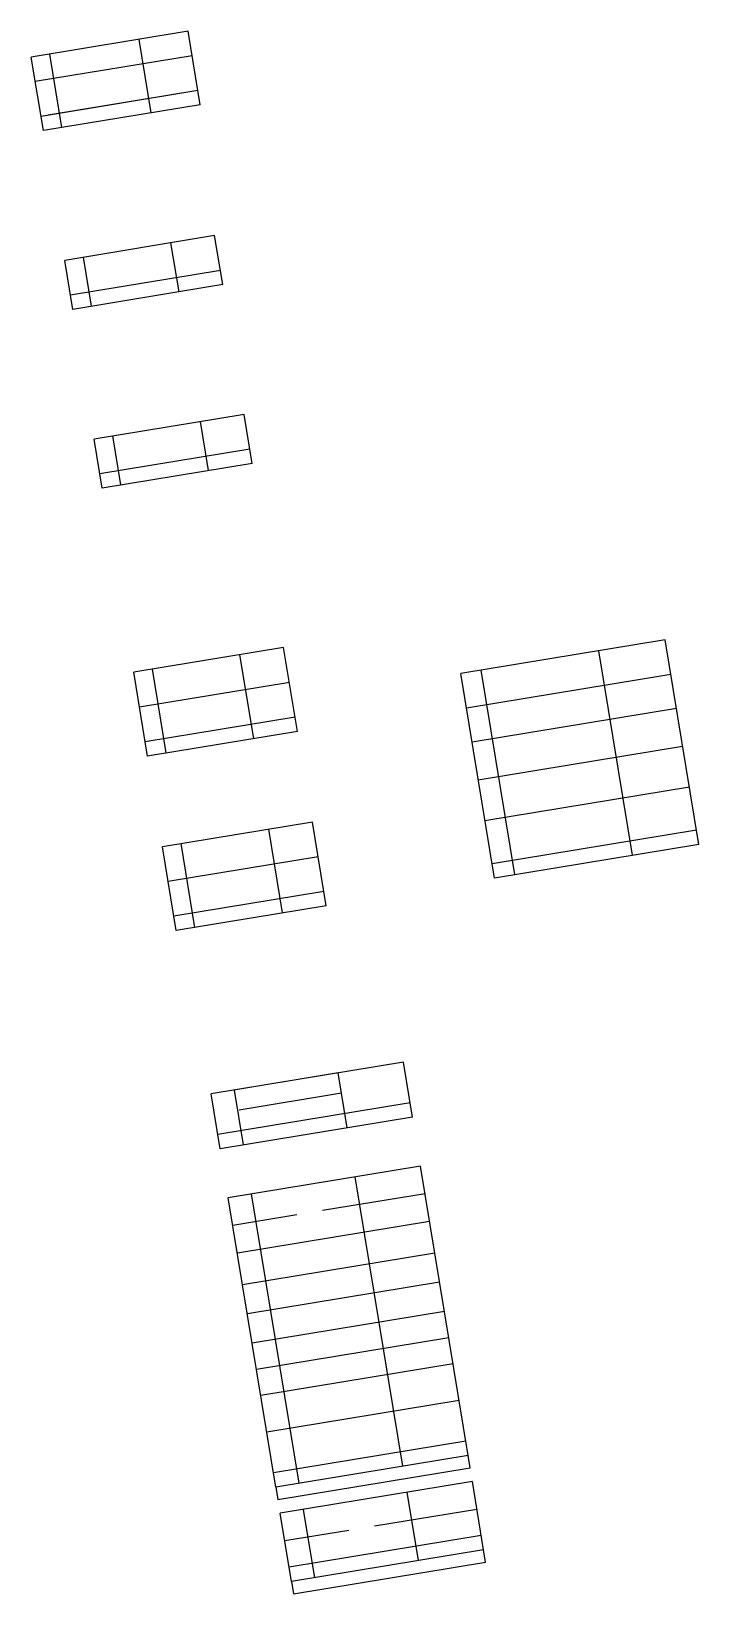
# Model space of a CAD drawing. Header units: millimetres. Extents: x 33242 to 33523, y 51624 to 51793.
# Drawn here: x 33484.6 to 33523.2, y 51702.6 to 51792.9 of the extents above; entities that cross this region are included whole.
import ezdxf

# ---------------------------------------------------------------- set-up
doc = ezdxf.new("R2010")
doc.units = ezdxf.units.MM
doc.header["$LTSCALE"] = 0.5
doc.linetypes.add('ACAD_ISO02W100', pattern=[15, 12, -3])
doc.layers.add('-LEGENDE', color=3, linetype='CONTINUOUS')

msp = doc.modelspace()

# ---------------------------------------------------------------- linework, layer by layer
at = {"layer": '-LEGENDE'}
for p, q in [((33493.691, 51792.928), (33484.62, 51791.435)), ((33494.391, 51788.679), (33493.691, 51792.928)), ((33491.555, 51788.212), (33490.855, 51792.461)), ((33485.319, 51787.185), (33484.62, 51791.435)), ((33493.925, 51791.509), (33484.853, 51790.016)), ((33486.397, 51787.363), (33485.697, 51791.612)), ((33494.255, 51789.503), (33485.184, 51788.009)), ((33494.255, 51789.503), (33485.59, 51788.076)), ((33494.255, 51789.503), (33485.59, 51788.076)), ((33494.255, 51789.503), (33485.59, 51788.076)), ((33494.255, 51789.503), (33485.59, 51788.076)), ((33494.255, 51789.503), (33485.59, 51788.076)), ((33494.255, 51789.503), (33485.59, 51788.076)), ((33494.391, 51788.679), (33485.319, 51787.185)), ((33495.219, 51781.117), (33486.554, 51779.69)), ((33495.685, 51778.287), (33495.219, 51781.117)), ((33493.163, 51777.871), (33492.697, 51780.702)), ((33487.02, 51776.86), (33486.554, 51779.69)), ((33488.097, 51777.037), (33487.631, 51779.867)), ((33495.549, 51779.11), (33486.884, 51777.683)), ((33495.549, 51779.11), (33486.884, 51777.683)), ((33495.549, 51779.11), (33486.884, 51777.683)), ((33495.549, 51779.11), (33486.884, 51777.683)), ((33495.549, 51779.11), (33486.884, 51777.683)), ((33495.549, 51779.11), (33486.884, 51777.683)), ((33495.549, 51779.11), (33486.884, 51777.683)), ((33495.685, 51778.287), (33487.02, 51776.86)), ((33496.919, 51770.791), (33488.254, 51769.364)), ((33494.863, 51767.546), (33494.397, 51770.376)), ((33497.385, 51767.961), (33496.919, 51770.791)), ((33488.72, 51766.534), (33488.254, 51769.364)), ((33489.798, 51766.712), (33489.331, 51769.542)), ((33497.25, 51768.785), (33488.584, 51767.358)), ((33497.25, 51768.785), (33488.584, 51767.358)), ((33497.25, 51768.785), (33488.584, 51767.358)), ((33497.25, 51768.785), (33488.584, 51767.358)), ((33497.25, 51768.785), (33488.584, 51767.358)), ((33497.25, 51768.785), (33488.584, 51767.358)), ((33497.25, 51768.785), (33488.584, 51767.358)), ((33497.385, 51767.961), (33488.72, 51766.534)), ((33521.255, 51757.758), (33509.443, 51755.813)), ((33523.2, 51745.946), (33521.255, 51757.758)), ((33499.207, 51757.313), (33490.542, 51755.886)), ((33499.207, 51757.313), (33490.542, 51755.886)), ((33497.482, 51752.061), (33496.685, 51756.897)), ((33500.003, 51752.476), (33499.207, 51757.313)), ((33519.371, 51745.316), (33517.426, 51757.128)), ((33491.338, 51751.049), (33490.542, 51755.886)), ((33492.416, 51751.227), (33491.619, 51756.063)), ((33511.388, 51744.001), (33509.443, 51755.813)), ((33512.576, 51744.197), (33510.631, 51756.009)), ((33499.537, 51755.306), (33490.872, 51753.879)), ((33521.585, 51755.752), (33509.774, 51753.807)), ((33499.868, 51753.3), (33491.202, 51751.873)), ((33499.868, 51753.3), (33491.202, 51751.873)), ((33499.868, 51753.3), (33491.202, 51751.873)), ((33499.868, 51753.3), (33491.202, 51751.873)), ((33499.868, 51753.3), (33491.202, 51751.873)), ((33499.868, 51753.3), (33491.202, 51751.873)), ((33521.906, 51753.801), (33510.095, 51751.856)), ((33500.003, 51752.476), (33491.338, 51751.049)), ((33522.267, 51751.609), (33510.456, 51749.664)), ((33522.657, 51749.245), (33510.845, 51747.3)), ((33500.866, 51747.236), (33492.201, 51745.81)), ((33499.141, 51741.985), (33498.344, 51746.821)), ((33501.663, 51742.4), (33500.866, 51747.236)), ((33523.064, 51746.77), (33511.253, 51744.825)), ((33523.064, 51746.77), (33511.253, 51744.825)), ((33523.064, 51746.77), (33511.253, 51744.825)), ((33523.064, 51746.77), (33511.253, 51744.825)), ((33494.075, 51741.15), (33493.278, 51745.987)), ((33523.2, 51745.946), (33511.388, 51744.001)), ((33492.997, 51740.973), (33492.201, 51745.81)), ((33501.197, 51745.23), (33492.531, 51743.803)), ((33501.527, 51743.223), (33492.862, 51741.797)), ((33501.527, 51743.223), (33492.862, 51741.797)), ((33501.527, 51743.223), (33492.862, 51741.797)), ((33501.527, 51743.223), (33492.862, 51741.797)), ((33501.527, 51743.223), (33492.862, 51741.797)), ((33501.527, 51743.223), (33492.862, 51741.797)), ((33501.663, 51742.4), (33492.997, 51740.973)), ((33506.126, 51733.355), (33495.021, 51731.527)), ((33506.649, 51730.183), (33506.126, 51733.355)), ((33502.886, 51729.564), (33502.364, 51732.736)), ((33495.543, 51728.355), (33495.021, 51731.527)), ((33496.889, 51728.576), (33496.366, 51731.748)), ((33506.513, 51731.007), (33495.408, 51729.178)), ((33506.649, 51730.183), (33495.543, 51728.355)), ((33507.114, 51727.36), (33496.008, 51725.531)), ((33509.868, 51710.636), (33507.114, 51727.36)), ((33506.105, 51710.016), (33503.351, 51726.74)), ((33498.762, 51708.807), (33496.008, 51725.531)), ((33500.108, 51709.028), (33497.354, 51725.753)), ((33507.641, 51724.157), (33496.535, 51722.328)), ((33507.943, 51722.322), (33496.838, 51720.493)), ((33508.22, 51720.642), (33497.114, 51718.813)), ((33508.497, 51718.962), (33497.391, 51717.133)), ((33508.497, 51718.962), (33497.391, 51717.133)), ((33508.748, 51717.434), (33497.643, 51715.605)), ((33508.997, 51715.923), (33497.891, 51714.094)), ((33509.346, 51713.803), (33498.24, 51711.974)), ((33509.732, 51711.459), (33498.626, 51709.631)), ((33509.732, 51711.459), (33498.626, 51709.631)), ((33509.868, 51710.636), (33498.762, 51708.807)), ((33510.116, 51709.125), (33499.011, 51707.297)), ((33510.766, 51705.181), (33510.116, 51709.125)), ((33507.003, 51704.562), (33506.354, 51708.506)), ((33499.66, 51703.353), (33499.011, 51707.297)), ((33501.006, 51703.574), (33500.356, 51707.518)), ((33510.63, 51706.005), (33499.524, 51704.176)), ((33510.63, 51706.005), (33499.524, 51704.176)), ((33510.766, 51705.181), (33499.66, 51703.353))]:
    msp.add_line(p, q, dxfattribs=at)
at = {"layer": '-LEGENDE', "linetype": 'ACAD_ISO02W100'}
for p, q in [((33502.364, 51732.736), (33495.021, 51731.527)), ((33502.557, 51731.562), (33495.214, 51730.353)), ((33507.378, 51725.757), (33496.272, 51723.928)), ((33510.38, 51707.522), (33499.275, 51705.694))]:
    msp.add_line(p, q, dxfattribs=at)
at = {"layer": '-LEGENDE'}
for points in [[(33509.868, 51710.636), (33498.762, 51708.807), (33498.878, 51708.099), (33509.984, 51709.928)], [(33510.766, 51705.181), (33499.66, 51703.353), (33499.777, 51702.645), (33510.882, 51704.474)]]:
    msp.add_lwpolyline(points, close=True, dxfattribs=at)

doc.saveas('drawing.dxf')
